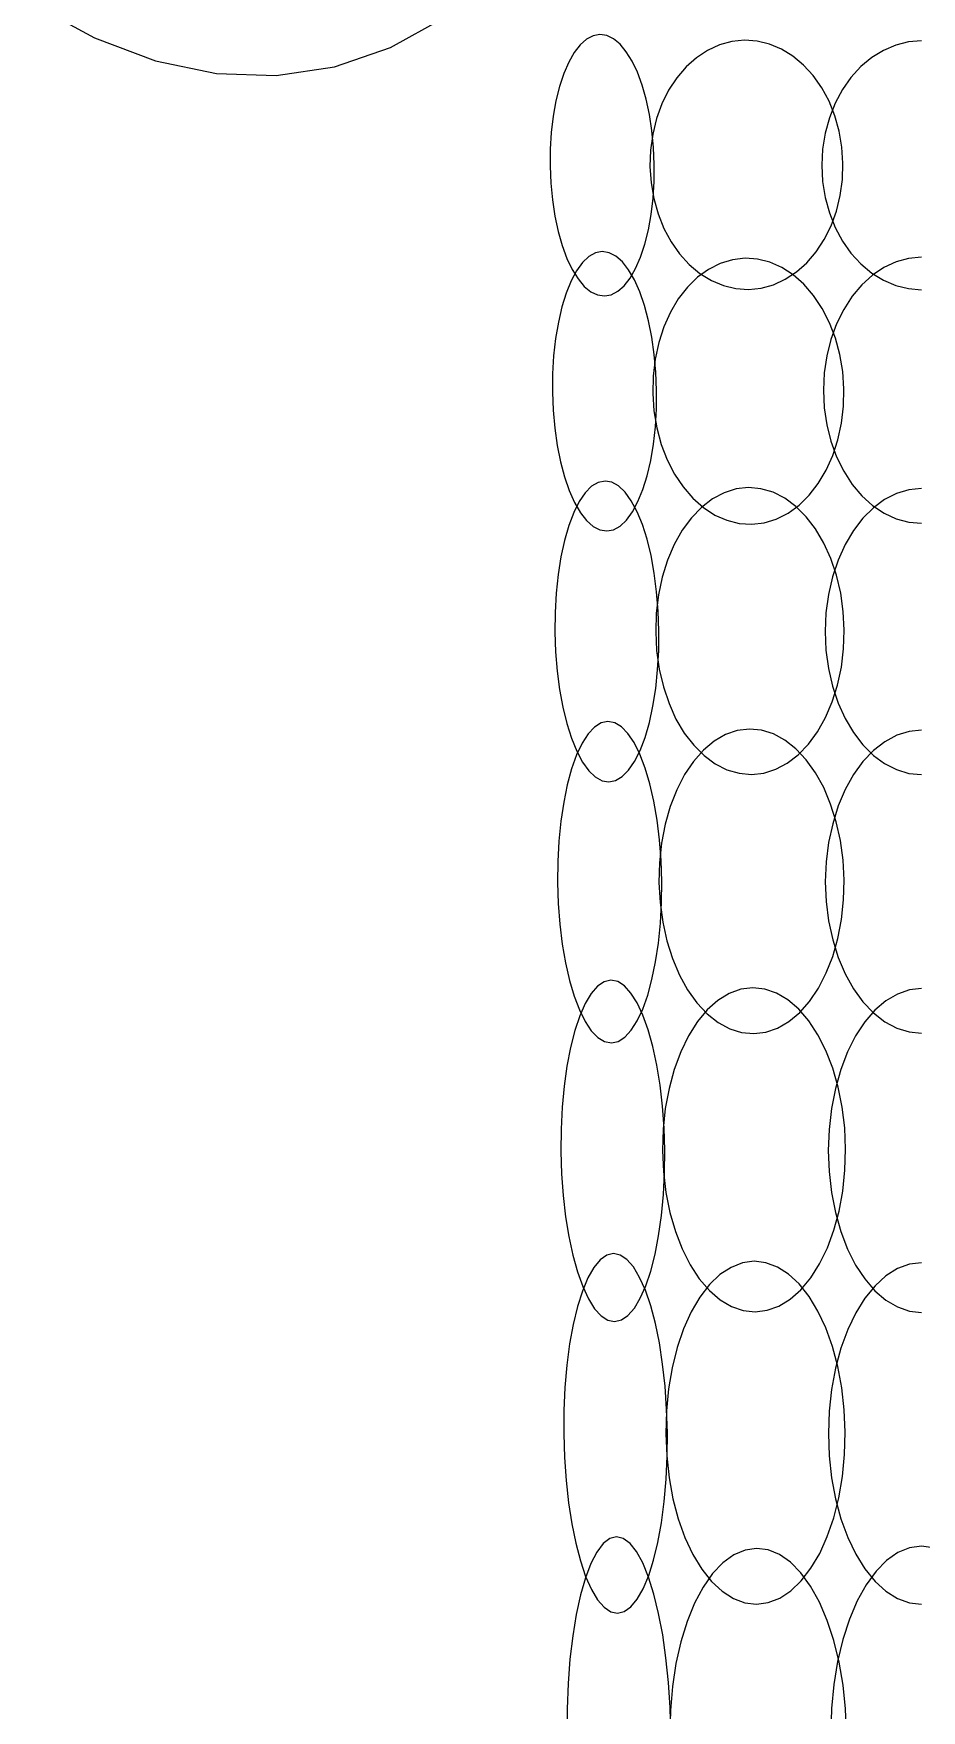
# Model space of a CAD drawing. Extents: x -1 to 217, y -22 to 302.
# Drawn here: x 56.83 to 73.95, y 126.17 to 158.52 of the extents above; entities that cross this region are included whole.
import ezdxf

# ---------------------------------------------------------------- set-up
doc = ezdxf.new("R2010")
doc.units = 0

msp = doc.modelspace()

# ---------------------------------------------------------------- linework, layer by layer
at = {"layer": 'ELLIPSES'}
for p, q in [((56.829, 159.075), (58.003, 158.434)), ((63.712, 158.248), (64.737, 158.819)), ((58.003, 158.434), (59.182, 157.99)), ((62.632, 157.878), (63.712, 158.248)), ((67.372, 158.3), (67.256, 158.152)), ((67.494, 158.408), (67.372, 158.3)), ((67.622, 158.475), (67.494, 158.408)), ((67.753, 158.499), (67.622, 158.475)), ((67.885, 158.479), (67.753, 158.499)), ((68.015, 158.417), (67.885, 158.479)), ((68.141, 158.313), (68.015, 158.417)), ((68.262, 158.169), (68.141, 158.313)), ((70.059, 158.299), (69.83, 158.195)), ((70.297, 158.365), (70.059, 158.299)), ((70.539, 158.389), (70.297, 158.365)), ((70.783, 158.373), (70.539, 158.389)), ((71.022, 158.315), (70.783, 158.373)), ((71.255, 158.218), (71.022, 158.315)), ((71.475, 158.083), (71.255, 158.218)), ((73.458, 158.295), (73.22, 158.194)), ((73.705, 158.357), (73.458, 158.295)), ((73.956, 158.377), (73.705, 158.357)), ((59.182, 157.99), (60.355, 157.747)), ((67.15, 157.967), (67.055, 157.748)), ((67.256, 158.152), (67.15, 157.967)), ((68.374, 157.988), (68.262, 158.169)), ((68.477, 157.772), (68.374, 157.988)), ((69.614, 158.052), (69.414, 157.874)), ((69.83, 158.195), (69.614, 158.052)), ((71.681, 157.911), (71.475, 158.083)), ((71.867, 157.707), (71.681, 157.911)), ((72.994, 158.056), (72.785, 157.881)), ((73.22, 158.194), (72.994, 158.056)), ((60.355, 157.747), (61.509, 157.71)), ((61.509, 157.71), (62.632, 157.878)), ((67.055, 157.748), (66.972, 157.499)), ((68.568, 157.526), (68.477, 157.772)), ((69.234, 157.664), (69.078, 157.425)), ((69.414, 157.874), (69.234, 157.664)), ((72.032, 157.473), (71.867, 157.707)), ((72.595, 157.674), (72.429, 157.438)), ((72.785, 157.881), (72.595, 157.674)), ((66.972, 157.499), (66.904, 157.223)), ((68.645, 157.253), (68.568, 157.526)), ((68.709, 156.958), (68.645, 157.253)), ((69.078, 157.425), (68.947, 157.161)), ((72.171, 157.214), (72.032, 157.473)), ((72.429, 157.438), (72.289, 157.177)), ((66.851, 156.926), (66.814, 156.613)), ((66.904, 157.223), (66.851, 156.926)), ((68.756, 156.646), (68.709, 156.958)), ((68.947, 157.161), (68.843, 156.878)), ((72.284, 156.934), (72.171, 157.214)), ((72.289, 157.177), (72.178, 156.896)), ((72.367, 156.638), (72.284, 156.934)), ((66.814, 156.613), (66.794, 156.29)), ((68.787, 156.323), (68.756, 156.646)), ((68.843, 156.878), (68.77, 156.579)), ((72.097, 156.598), (72.048, 156.29)), ((72.178, 156.896), (72.097, 156.598)), ((72.419, 156.33), (72.367, 156.638)), ((66.794, 156.29), (66.79, 155.96)), ((68.728, 156.27), (68.717, 155.956)), ((68.77, 156.579), (68.728, 156.27)), ((68.801, 155.994), (68.787, 156.323)), ((72.048, 156.29), (72.032, 155.977)), ((72.44, 156.017), (72.419, 156.33)), ((66.79, 155.96), (66.805, 155.631)), ((68.717, 155.956), (68.738, 155.642)), ((68.798, 155.665), (68.801, 155.994)), ((72.032, 155.977), (72.048, 155.664)), ((72.43, 155.703), (72.44, 156.017)), ((66.805, 155.631), (66.836, 155.308)), ((68.738, 155.642), (68.79, 155.335)), ((68.778, 155.341), (68.798, 155.665)), ((72.048, 155.664), (72.097, 155.356)), ((72.387, 155.394), (72.43, 155.703)), ((66.836, 155.308), (66.883, 154.997)), ((68.741, 155.028), (68.778, 155.341)), ((68.79, 155.335), (68.874, 155.039)), ((72.097, 155.356), (72.178, 155.059)), ((72.314, 155.095), (72.387, 155.394)), ((66.883, 154.997), (66.947, 154.702)), ((68.688, 154.731), (68.741, 155.028)), ((68.874, 155.039), (68.986, 154.758)), ((72.178, 155.059), (72.289, 154.777)), ((72.211, 154.811), (72.314, 155.095)), ((66.947, 154.702), (67.024, 154.429)), ((68.62, 154.456), (68.688, 154.731)), ((68.986, 154.758), (69.125, 154.499)), ((72.08, 154.548), (72.211, 154.811)), ((72.289, 154.777), (72.429, 154.516)), ((67.024, 154.429), (67.115, 154.182)), ((68.537, 154.206), (68.62, 154.456)), ((69.125, 154.499), (69.29, 154.266)), ((71.923, 154.309), (72.08, 154.548)), ((72.429, 154.516), (72.595, 154.28)), ((67.115, 154.182), (67.218, 153.967)), ((67.418, 154.101), (67.303, 153.944)), ((67.541, 154.217), (67.418, 154.101)), ((67.669, 154.287), (67.541, 154.217)), ((67.799, 154.312), (67.669, 154.287)), ((67.931, 154.291), (67.799, 154.312)), ((68.061, 154.225), (67.931, 154.291)), ((68.187, 154.113), (68.061, 154.225)), ((68.307, 153.959), (68.187, 154.113)), ((68.442, 153.987), (68.537, 154.206)), ((69.29, 154.266), (69.476, 154.061)), ((69.476, 154.061), (69.682, 153.89)), ((70.075, 154.084), (69.85, 153.97)), ((70.31, 154.155), (70.075, 154.084)), ((70.551, 154.183), (70.31, 154.155)), ((70.792, 154.168), (70.551, 154.183)), ((71.03, 154.108), (70.792, 154.168)), ((71.261, 154.006), (71.03, 154.108)), ((71.482, 153.863), (71.261, 154.006)), ((71.544, 153.92), (71.743, 154.098)), ((71.743, 154.098), (71.923, 154.309)), ((72.595, 154.28), (72.785, 154.073)), ((72.785, 154.073), (72.994, 153.899)), ((73.231, 154.007), (73.009, 153.859)), ((73.465, 154.115), (73.231, 154.007)), ((73.707, 154.181), (73.465, 154.115)), ((73.954, 154.203), (73.707, 154.181)), ((67.197, 153.746), (67.102, 153.512)), ((67.303, 153.944), (67.197, 153.746)), ((67.218, 153.967), (67.33, 153.785)), ((67.33, 153.785), (67.451, 153.641)), ((68.22, 153.654), (68.336, 153.802)), ((68.419, 153.765), (68.307, 153.959)), ((68.336, 153.802), (68.442, 153.987)), ((68.522, 153.534), (68.419, 153.765)), ((69.637, 153.817), (69.441, 153.625)), ((69.85, 153.97), (69.637, 153.817)), ((69.682, 153.89), (69.902, 153.755)), ((69.902, 153.755), (70.135, 153.657)), ((71.098, 153.673), (71.327, 153.778)), ((71.327, 153.778), (71.544, 153.92)), ((71.687, 153.682), (71.482, 153.863)), ((71.874, 153.465), (71.687, 153.682)), ((73.009, 153.859), (72.803, 153.672)), ((72.994, 153.899), (73.22, 153.76)), ((73.22, 153.76), (73.458, 153.659)), ((67.102, 153.512), (67.019, 153.246)), ((67.451, 153.641), (67.577, 153.537)), ((67.577, 153.537), (67.707, 153.475)), ((67.707, 153.475), (67.839, 153.456)), ((67.839, 153.456), (67.97, 153.48)), ((67.97, 153.48), (68.097, 153.546)), ((68.097, 153.546), (68.22, 153.654)), ((68.612, 153.27), (68.522, 153.534)), ((69.265, 153.399), (69.113, 153.143)), ((69.441, 153.625), (69.265, 153.399)), ((70.135, 153.657), (70.375, 153.6)), ((70.375, 153.6), (70.618, 153.583)), ((70.618, 153.583), (70.861, 153.608)), ((70.861, 153.608), (71.098, 153.673)), ((72.039, 153.217), (71.874, 153.465)), ((72.617, 153.451), (72.454, 153.198)), ((72.803, 153.672), (72.617, 153.451)), ((73.458, 153.659), (73.705, 153.598)), ((73.705, 153.598), (73.956, 153.577)), ((67.019, 153.246), (66.951, 152.951)), ((68.69, 152.978), (68.612, 153.27)), ((69.113, 153.143), (68.986, 152.861)), ((72.18, 152.941), (72.039, 153.217)), ((72.454, 153.198), (72.317, 152.919)), ((66.951, 152.951), (66.897, 152.634)), ((68.753, 152.663), (68.69, 152.978)), ((68.986, 152.861), (68.886, 152.557)), ((72.295, 152.643), (72.18, 152.941)), ((72.317, 152.919), (72.208, 152.618)), ((66.897, 152.634), (66.86, 152.3)), ((68.8, 152.33), (68.753, 152.663)), ((68.886, 152.557), (68.817, 152.237)), ((72.208, 152.618), (72.128, 152.3)), ((72.38, 152.327), (72.295, 152.643)), ((66.86, 152.3), (66.84, 151.953)), ((68.817, 152.237), (68.778, 151.907)), ((68.831, 151.984), (68.8, 152.33)), ((72.128, 152.3), (72.08, 151.971)), ((72.435, 151.999), (72.38, 152.327)), ((66.84, 151.953), (66.837, 151.601)), ((68.778, 151.907), (68.771, 151.572)), ((68.845, 151.633), (68.831, 151.984)), ((72.08, 151.971), (72.064, 151.636)), ((72.46, 151.664), (72.435, 151.999)), ((66.837, 151.601), (66.851, 151.25)), ((68.771, 151.572), (68.795, 151.237)), ((68.842, 151.281), (68.845, 151.633)), ((72.064, 151.636), (72.08, 151.301)), ((72.452, 151.329), (72.46, 151.664)), ((66.851, 151.25), (66.882, 150.904)), ((68.795, 151.237), (68.85, 150.909)), ((68.822, 150.934), (68.842, 151.281)), ((72.08, 151.301), (72.129, 150.972)), ((72.413, 150.999), (72.452, 151.329)), ((66.882, 150.904), (66.929, 150.571)), ((68.785, 150.6), (68.822, 150.934)), ((68.85, 150.909), (68.936, 150.593)), ((72.129, 150.972), (72.208, 150.654)), ((72.344, 150.679), (72.413, 150.999)), ((66.929, 150.571), (66.992, 150.256)), ((68.732, 150.283), (68.785, 150.6)), ((68.936, 150.593), (69.05, 150.295)), ((72.208, 150.654), (72.318, 150.353)), ((72.245, 150.375), (72.344, 150.679)), ((66.992, 150.256), (67.07, 149.964)), ((68.663, 149.988), (68.732, 150.283)), ((69.05, 150.295), (69.191, 150.019)), ((72.118, 150.093), (72.245, 150.375)), ((72.318, 150.353), (72.455, 150.074)), ((67.07, 149.964), (67.161, 149.7)), ((67.721, 149.86), (67.593, 149.784)), ((67.852, 149.886), (67.721, 149.86)), ((67.983, 149.863), (67.852, 149.886)), ((68.112, 149.791), (67.983, 149.863)), ((68.581, 149.722), (68.663, 149.988)), ((69.191, 150.019), (69.356, 149.771)), ((71.789, 149.611), (71.965, 149.837)), ((71.965, 149.837), (72.118, 150.093)), ((72.455, 150.074), (72.618, 149.821)), ((72.618, 149.821), (72.804, 149.6)), ((67.161, 149.7), (67.263, 149.469)), ((67.355, 149.491), (67.249, 149.279)), ((67.471, 149.66), (67.355, 149.491)), ((67.593, 149.784), (67.471, 149.66)), ((68.238, 149.67), (68.112, 149.791)), ((68.358, 149.504), (68.238, 149.67)), ((68.47, 149.294), (68.358, 149.504)), ((68.379, 149.29), (68.486, 149.488)), ((68.486, 149.488), (68.581, 149.722)), ((69.356, 149.771), (69.543, 149.554)), ((69.543, 149.554), (69.749, 149.373)), ((69.925, 149.541), (69.713, 149.378)), ((70.149, 149.659), (69.925, 149.541)), ((70.382, 149.732), (70.149, 149.659)), ((70.619, 149.758), (70.382, 149.732)), ((70.857, 149.737), (70.619, 149.758)), ((71.091, 149.668), (70.857, 149.737)), ((71.317, 149.554), (71.091, 149.668)), ((71.532, 149.396), (71.317, 149.554)), ((71.593, 149.419), (71.789, 149.611)), ((72.804, 149.6), (73.01, 149.414)), ((73.244, 149.53), (73.026, 149.37)), ((73.475, 149.646), (73.244, 149.53)), ((73.713, 149.716), (73.475, 149.646)), ((73.956, 149.74), (73.713, 149.716)), ((67.249, 149.279), (67.154, 149.027)), ((67.263, 149.469), (67.375, 149.275)), ((67.375, 149.275), (67.495, 149.121)), ((68.264, 149.133), (68.379, 149.29)), ((68.571, 149.045), (68.47, 149.294)), ((69.517, 149.176), (69.341, 148.935)), ((69.713, 149.378), (69.517, 149.176)), ((69.749, 149.373), (69.969, 149.23)), ((69.969, 149.23), (70.2, 149.128)), ((70.92, 149.08), (71.155, 149.152)), ((71.155, 149.152), (71.381, 149.265)), ((71.381, 149.265), (71.593, 149.419)), ((71.732, 149.197), (71.532, 149.396)), ((71.913, 148.961), (71.732, 149.197)), ((72.824, 149.17), (72.641, 148.932)), ((73.026, 149.37), (72.824, 149.17)), ((73.01, 149.414), (73.232, 149.265)), ((73.232, 149.265), (73.466, 149.158)), ((73.466, 149.158), (73.709, 149.092)), ((67.154, 149.027), (67.071, 148.741)), ((67.495, 149.121), (67.622, 149.009)), ((67.622, 149.009), (67.752, 148.943)), ((67.752, 148.943), (67.883, 148.922)), ((67.883, 148.922), (68.014, 148.947)), ((68.014, 148.947), (68.141, 149.017)), ((68.141, 149.017), (68.264, 149.133)), ((68.661, 148.761), (68.571, 149.045)), ((69.341, 148.935), (69.187, 148.662)), ((70.2, 149.128), (70.438, 149.068)), ((70.438, 149.068), (70.68, 149.052)), ((70.68, 149.052), (70.92, 149.08)), ((72.073, 148.69), (71.913, 148.961)), ((72.641, 148.932), (72.48, 148.661)), ((73.709, 149.092), (73.956, 149.07)), ((67.071, 148.741), (67.002, 148.424)), ((68.738, 148.446), (68.661, 148.761)), ((69.187, 148.662), (69.058, 148.36)), ((72.208, 148.391), (72.073, 148.69)), ((72.48, 148.661), (72.345, 148.361)), ((67.002, 148.424), (66.948, 148.083)), ((68.801, 148.106), (68.738, 148.446)), ((69.058, 148.36), (68.956, 148.034)), ((72.316, 148.067), (72.208, 148.391)), ((72.345, 148.361), (72.237, 148.037)), ((66.948, 148.083), (66.911, 147.723)), ((68.847, 147.747), (68.801, 148.106)), ((68.956, 148.034), (68.882, 147.691)), ((72.237, 148.037), (72.159, 147.695)), ((72.396, 147.725), (72.316, 148.067)), ((66.911, 147.723), (66.89, 147.35)), ((68.882, 147.691), (68.84, 147.335)), ((68.878, 147.375), (68.847, 147.747)), ((72.159, 147.695), (72.111, 147.341)), ((72.446, 147.371), (72.396, 147.725)), ((66.89, 147.35), (66.886, 146.971)), ((68.84, 147.335), (68.828, 146.974)), ((68.891, 146.996), (68.878, 147.375)), ((72.111, 147.341), (72.095, 146.981)), ((72.465, 147.01), (72.446, 147.371)), ((66.886, 146.971), (66.899, 146.592)), ((68.828, 146.974), (68.847, 146.613)), ((68.887, 146.617), (68.891, 146.996)), ((72.095, 146.981), (72.111, 146.621)), ((72.453, 146.649), (72.465, 147.01)), ((66.899, 146.592), (66.93, 146.22)), ((68.847, 146.613), (68.897, 146.259)), ((68.866, 146.244), (68.887, 146.617)), ((72.111, 146.621), (72.159, 146.267)), ((72.41, 146.294), (72.453, 146.649)), ((68.829, 145.884), (68.866, 146.244)), ((68.897, 146.259), (68.976, 145.917)), ((72.159, 146.267), (72.237, 145.926)), ((72.337, 145.95), (72.41, 146.294)), ((66.93, 146.22), (66.976, 145.861)), ((68.976, 145.917), (69.085, 145.594)), ((72.235, 145.625), (72.337, 145.95)), ((72.237, 145.926), (72.345, 145.602)), ((66.976, 145.861), (67.039, 145.521)), ((68.775, 145.543), (68.829, 145.884)), ((69.085, 145.594), (69.22, 145.294)), ((72.106, 145.323), (72.235, 145.625)), ((72.345, 145.602), (72.48, 145.302)), ((67.039, 145.521), (67.115, 145.206)), ((68.706, 145.227), (68.775, 145.543)), ((69.22, 145.294), (69.38, 145.024)), ((71.952, 145.049), (72.106, 145.323)), ((72.48, 145.302), (72.641, 145.031)), ((67.115, 145.206), (67.206, 144.922)), ((67.525, 145.008), (67.41, 144.827)), ((67.648, 145.14), (67.525, 145.008)), ((67.776, 145.22), (67.648, 145.14)), ((67.907, 145.248), (67.776, 145.22)), ((68.038, 145.223), (67.907, 145.248)), ((68.168, 145.145), (68.038, 145.223)), ((68.294, 145.016), (68.168, 145.145)), ((68.413, 144.838), (68.294, 145.016)), ((68.623, 144.94), (68.706, 145.227)), ((69.38, 145.024), (69.561, 144.787)), ((70.174, 144.993), (69.955, 144.867)), ((70.402, 145.071), (70.174, 144.993)), ((70.635, 145.1), (70.402, 145.071)), ((70.868, 145.078), (70.635, 145.1)), ((71.098, 145.006), (70.868, 145.078)), ((71.321, 144.886), (71.098, 145.006)), ((71.775, 144.809), (71.952, 145.049)), ((72.641, 145.031), (72.824, 144.793)), ((73.476, 144.98), (73.246, 144.857)), ((73.714, 145.055), (73.476, 144.98)), ((73.956, 145.08), (73.714, 145.055)), ((67.206, 144.922), (67.307, 144.673)), ((67.41, 144.827), (67.303, 144.601)), ((67.307, 144.673), (67.419, 144.463)), ((68.525, 144.614), (68.413, 144.838)), ((68.421, 144.476), (68.528, 144.688)), ((68.528, 144.688), (68.623, 144.94)), ((69.748, 144.694), (69.557, 144.477)), ((69.561, 144.787), (69.761, 144.588)), ((69.955, 144.867), (69.748, 144.694)), ((71.533, 144.719), (71.321, 144.886)), ((71.73, 144.508), (71.533, 144.719)), ((71.579, 144.606), (71.775, 144.809)), ((72.824, 144.793), (73.026, 144.592)), ((73.028, 144.688), (72.826, 144.475)), ((73.246, 144.857), (73.028, 144.688)), ((67.207, 144.332), (67.124, 144.026)), ((67.303, 144.601), (67.207, 144.332)), ((67.419, 144.463), (67.539, 144.297)), ((68.183, 144.183), (68.306, 144.307)), ((68.306, 144.307), (68.421, 144.476)), ((68.627, 144.348), (68.525, 144.614)), ((68.716, 144.044), (68.627, 144.348)), ((69.557, 144.477), (69.385, 144.221)), ((69.761, 144.588), (69.975, 144.43)), ((69.975, 144.43), (70.202, 144.316)), ((70.202, 144.316), (70.436, 144.248)), ((70.911, 144.252), (71.143, 144.325)), ((71.143, 144.325), (71.367, 144.444)), ((71.367, 144.444), (71.579, 144.606)), ((71.91, 144.258), (71.73, 144.508)), ((72.826, 144.475), (72.644, 144.223)), ((73.026, 144.592), (73.244, 144.433)), ((73.244, 144.433), (73.475, 144.317)), ((73.475, 144.317), (73.713, 144.246)), ((67.124, 144.026), (67.054, 143.689)), ((67.539, 144.297), (67.664, 144.176)), ((67.664, 144.176), (67.794, 144.104)), ((67.794, 144.104), (67.925, 144.081)), ((67.925, 144.081), (68.056, 144.107)), ((68.056, 144.107), (68.183, 144.183)), ((68.793, 143.707), (68.716, 144.044)), ((69.385, 144.221), (69.235, 143.93)), ((70.436, 144.248), (70.674, 144.226)), ((70.674, 144.226), (70.911, 144.252)), ((72.068, 143.971), (71.91, 144.258)), ((72.644, 144.223), (72.484, 143.936)), ((73.713, 144.246), (73.956, 144.223)), ((67.054, 143.689), (67, 143.324)), ((68.855, 143.344), (68.793, 143.707)), ((69.235, 143.93), (69.11, 143.609)), ((72.202, 143.653), (72.068, 143.971)), ((72.31, 143.31), (72.202, 143.653)), ((72.484, 143.936), (72.349, 143.617)), ((68.901, 142.961), (68.855, 143.344)), ((69.11, 143.609), (69.012, 143.263)), ((72.349, 143.617), (72.242, 143.274)), ((67, 143.324), (66.962, 142.94)), ((69.012, 143.263), (68.942, 142.898)), ((72.242, 143.274), (72.164, 142.912)), ((72.391, 142.947), (72.31, 143.31)), ((66.962, 142.94), (66.941, 142.542)), ((68.931, 142.563), (68.901, 142.961)), ((68.942, 142.898), (68.902, 142.52)), ((72.164, 142.912), (72.116, 142.537)), ((72.442, 142.571), (72.391, 142.947)), ((66.941, 142.542), (66.937, 142.137)), ((68.902, 142.52), (68.892, 142.137)), ((68.944, 142.159), (68.931, 142.563)), ((72.116, 142.537), (72.1, 142.155)), ((72.462, 142.188), (72.442, 142.571)), ((66.937, 142.137), (66.95, 141.732)), ((68.892, 142.137), (68.913, 141.753)), ((68.94, 141.754), (68.944, 142.159)), ((72.1, 142.155), (72.116, 141.774)), ((72.453, 141.804), (72.462, 142.188)), ((66.95, 141.732), (66.98, 141.335)), ((68.913, 141.753), (68.964, 141.377)), ((68.919, 141.356), (68.94, 141.754)), ((72.116, 141.774), (72.164, 141.398)), ((72.412, 141.427), (72.453, 141.804)), ((72.164, 141.398), (72.242, 141.036)), ((72.343, 141.062), (72.412, 141.427)), ((66.98, 141.335), (67.026, 140.951)), ((68.881, 140.971), (68.919, 141.356)), ((68.964, 141.377), (69.044, 141.014)), ((67.026, 140.951), (67.088, 140.588)), ((68.827, 140.607), (68.881, 140.971)), ((69.044, 141.014), (69.152, 140.671)), ((72.242, 141.036), (72.349, 140.693)), ((72.244, 140.715), (72.343, 141.062)), ((67.088, 140.588), (67.165, 140.252)), ((68.757, 140.269), (68.827, 140.607)), ((69.152, 140.671), (69.286, 140.353)), ((72.119, 140.394), (72.244, 140.715)), ((72.349, 140.693), (72.484, 140.375)), ((67.165, 140.252), (67.255, 139.948)), ((67.708, 140.138), (67.586, 139.999)), ((67.836, 140.224), (67.708, 140.138)), ((67.966, 140.253), (67.836, 140.224)), ((68.097, 140.227), (67.966, 140.253)), ((68.226, 140.144), (68.097, 140.227)), ((68.352, 140.007), (68.226, 140.144)), ((68.674, 139.963), (68.757, 140.269)), ((69.286, 140.353), (69.444, 140.067)), ((70.703, 140.108), (70.472, 140.08)), ((70.933, 140.083), (70.703, 140.108)), ((71.797, 139.847), (71.969, 140.103)), ((71.969, 140.103), (72.119, 140.394)), ((72.484, 140.375), (72.644, 140.088)), ((73.956, 140.095), (73.721, 140.068)), ((67.255, 139.948), (67.356, 139.682)), ((67.471, 139.807), (67.364, 139.567)), ((67.586, 139.999), (67.471, 139.807)), ((68.471, 139.818), (68.352, 140.007)), ((68.582, 139.58), (68.471, 139.818)), ((68.578, 139.695), (68.674, 139.963)), ((69.444, 140.067), (69.624, 139.816)), ((69.624, 139.816), (69.821, 139.605)), ((70.029, 139.865), (69.823, 139.683)), ((70.246, 139.998), (70.029, 139.865)), ((70.472, 140.08), (70.246, 139.998)), ((71.16, 140.005), (70.933, 140.083)), ((71.38, 139.875), (71.16, 140.005)), ((71.588, 139.696), (71.38, 139.875)), ((71.606, 139.631), (71.797, 139.847)), ((72.644, 140.088), (72.826, 139.835)), ((72.826, 139.835), (73.028, 139.623)), ((73.268, 139.857), (73.056, 139.676)), ((73.491, 139.988), (73.268, 139.857)), ((73.721, 140.068), (73.491, 139.988)), ((67.364, 139.567), (67.269, 139.282)), ((67.356, 139.682), (67.468, 139.457)), ((67.468, 139.457), (67.587, 139.279)), ((68.356, 139.288), (68.472, 139.468)), ((68.472, 139.468), (68.578, 139.695)), ((68.684, 139.297), (68.582, 139.58)), ((69.633, 139.455), (69.461, 139.184)), ((69.823, 139.683), (69.633, 139.455)), ((69.821, 139.605), (70.033, 139.438)), ((71.18, 139.331), (71.399, 139.458)), ((71.399, 139.458), (71.606, 139.631)), ((71.782, 139.47), (71.588, 139.696)), ((71.958, 139.202), (71.782, 139.47)), ((72.861, 139.449), (72.684, 139.179)), ((73.056, 139.676), (72.861, 139.449)), ((73.028, 139.623), (73.246, 139.454)), ((73.246, 139.454), (73.476, 139.331)), ((67.269, 139.282), (67.186, 138.957)), ((67.587, 139.279), (67.713, 139.15)), ((67.713, 139.15), (67.843, 139.073)), ((68.105, 139.075), (68.233, 139.156)), ((68.233, 139.156), (68.356, 139.288)), ((68.774, 138.974), (68.684, 139.297)), ((69.461, 139.184), (69.311, 138.875)), ((70.033, 139.438), (70.256, 139.318)), ((70.256, 139.318), (70.486, 139.246)), ((70.486, 139.246), (70.719, 139.224)), ((70.719, 139.224), (70.952, 139.253)), ((70.952, 139.253), (71.18, 139.331)), ((72.112, 138.896), (71.958, 139.202)), ((72.684, 139.179), (72.529, 138.872)), ((73.476, 139.331), (73.714, 139.256)), ((73.714, 139.256), (73.956, 139.231)), ((67.186, 138.957), (67.117, 138.598)), ((67.843, 139.073), (67.974, 139.048)), ((67.974, 139.048), (68.105, 139.075)), ((68.85, 138.617), (68.774, 138.974)), ((69.311, 138.875), (69.185, 138.534)), ((72.243, 138.557), (72.112, 138.896)), ((72.529, 138.872), (72.398, 138.532)), ((67.117, 138.598), (67.064, 138.212)), ((68.912, 138.231), (68.85, 138.617)), ((69.185, 138.534), (69.086, 138.167)), ((72.348, 138.191), (72.243, 138.557)), ((72.398, 138.532), (72.294, 138.166)), ((67.064, 138.212), (67.026, 137.803)), ((68.959, 137.824), (68.912, 138.231)), ((69.086, 138.167), (69.014, 137.779)), ((72.294, 138.166), (72.218, 137.778)), ((72.425, 137.804), (72.348, 138.191)), ((67.026, 137.803), (67.005, 137.381)), ((68.989, 137.402), (68.959, 137.824)), ((69.014, 137.779), (68.972, 137.378)), ((72.218, 137.778), (72.172, 137.377)), ((72.473, 137.404), (72.425, 137.804)), ((67.005, 137.381), (67.001, 136.951)), ((68.972, 137.378), (68.96, 136.97)), ((69.002, 136.973), (68.989, 137.402)), ((72.172, 137.377), (72.157, 136.97)), ((72.491, 136.996), (72.473, 137.404)), ((67.001, 136.951), (67.014, 136.522)), ((68.96, 136.97), (68.978, 136.562)), ((68.998, 136.543), (69.002, 136.973)), ((72.157, 136.97), (72.172, 136.562)), ((72.479, 136.588), (72.491, 136.996)), ((68.977, 136.12), (68.998, 136.543)), ((68.978, 136.562), (69.026, 136.161)), ((72.172, 136.562), (72.218, 136.161)), ((72.437, 136.186), (72.479, 136.588)), ((67.014, 136.522), (67.044, 136.1)), ((67.044, 136.1), (67.091, 135.692)), ((68.939, 135.712), (68.977, 136.12)), ((69.026, 136.161), (69.103, 135.775)), ((72.218, 136.161), (72.294, 135.773)), ((72.365, 135.799), (72.437, 136.186)), ((67.091, 135.692), (67.153, 135.307)), ((68.885, 135.325), (68.939, 135.712)), ((69.103, 135.775), (69.208, 135.409)), ((72.266, 135.431), (72.365, 135.799)), ((72.294, 135.773), (72.398, 135.407)), ((67.153, 135.307), (67.229, 134.95)), ((68.816, 134.967), (68.885, 135.325)), ((69.208, 135.409), (69.339, 135.07)), ((72.14, 135.09), (72.266, 135.431)), ((72.398, 135.407), (72.529, 135.067)), ((67.229, 134.95), (67.319, 134.627)), ((67.884, 134.95), (67.757, 134.86)), ((68.014, 134.982), (67.884, 134.95)), ((68.145, 134.953), (68.014, 134.982)), ((68.274, 134.866), (68.145, 134.953)), ((68.734, 134.642), (68.816, 134.967)), ((69.339, 135.07), (69.493, 134.763)), ((71.99, 134.782), (72.14, 135.09)), ((72.529, 135.067), (72.684, 134.76)), ((67.319, 134.627), (67.42, 134.344)), ((67.635, 134.713), (67.52, 134.511)), ((67.757, 134.86), (67.635, 134.713)), ((68.4, 134.722), (68.274, 134.866)), ((68.519, 134.522), (68.4, 134.722)), ((68.638, 134.357), (68.734, 134.642)), ((69.493, 134.763), (69.669, 134.495)), ((70.282, 134.715), (70.068, 134.575)), ((70.503, 134.801), (70.282, 134.715)), ((70.729, 134.831), (70.503, 134.801)), ((70.955, 134.804), (70.729, 134.831)), ((71.177, 134.721), (70.955, 134.804)), ((71.392, 134.584), (71.177, 134.721)), ((71.818, 134.511), (71.99, 134.782)), ((72.684, 134.76), (72.861, 134.49)), ((73.492, 134.69), (73.269, 134.552)), ((73.722, 134.774), (73.492, 134.69)), ((73.956, 134.802), (73.722, 134.774)), ((67.52, 134.511), (67.414, 134.258)), ((67.42, 134.344), (67.532, 134.106)), ((68.631, 134.272), (68.519, 134.522)), ((68.532, 134.117), (68.638, 134.357)), ((68.732, 133.973), (68.631, 134.272)), ((69.669, 134.495), (69.863, 134.269)), ((69.867, 134.382), (69.68, 134.14)), ((69.863, 134.269), (70.071, 134.09)), ((70.068, 134.575), (69.867, 134.382)), ((71.597, 134.394), (71.392, 134.584)), ((71.422, 134.1), (71.628, 134.282)), ((71.786, 134.155), (71.597, 134.394)), ((71.628, 134.282), (71.818, 134.511)), ((72.861, 134.49), (73.056, 134.263)), ((73.058, 134.361), (72.863, 134.122)), ((73.269, 134.552), (73.058, 134.361)), ((67.32, 133.957), (67.237, 133.615)), ((67.414, 134.258), (67.32, 133.957)), ((67.532, 134.106), (67.651, 133.917)), ((68.417, 133.925), (68.532, 134.117)), ((68.822, 133.633), (68.732, 133.973)), ((69.68, 134.14), (69.512, 133.854)), ((70.071, 134.09), (70.291, 133.96)), ((70.291, 133.96), (70.518, 133.882)), ((70.979, 133.886), (71.205, 133.967)), ((71.205, 133.967), (71.422, 134.1)), ((71.958, 133.871), (71.786, 134.155)), ((72.863, 134.122), (72.687, 133.838)), ((73.056, 134.263), (73.268, 134.082)), ((73.268, 134.082), (73.491, 133.951)), ((73.491, 133.951), (73.721, 133.871)), ((67.651, 133.917), (67.776, 133.78)), ((67.776, 133.78), (67.906, 133.697)), ((67.906, 133.697), (68.037, 133.67)), ((68.037, 133.67), (68.167, 133.7)), ((68.167, 133.7), (68.294, 133.785)), ((68.294, 133.785), (68.417, 133.925)), ((68.899, 133.257), (68.822, 133.633)), ((69.512, 133.854), (69.365, 133.528)), ((70.518, 133.882), (70.748, 133.857)), ((70.748, 133.857), (70.979, 133.886)), ((72.11, 133.547), (71.958, 133.871)), ((72.687, 133.838), (72.532, 133.514)), ((73.721, 133.871), (73.956, 133.844)), ((67.237, 133.615), (67.169, 133.237)), ((69.365, 133.528), (69.242, 133.167)), ((72.238, 133.188), (72.11, 133.547)), ((72.532, 133.514), (72.401, 133.155)), ((67.169, 133.237), (67.116, 132.83)), ((68.962, 132.85), (68.899, 133.257)), ((69.242, 133.167), (69.145, 132.779)), ((72.341, 132.801), (72.238, 133.188)), ((72.401, 133.155), (72.297, 132.769)), ((67.116, 132.83), (67.079, 132.399)), ((69.009, 132.421), (68.962, 132.85)), ((69.145, 132.779), (69.075, 132.368)), ((72.297, 132.769), (72.222, 132.361)), ((72.416, 132.391), (72.341, 132.801)), ((67.079, 132.399), (67.058, 131.954)), ((69.039, 131.976), (69.009, 132.421)), ((69.075, 132.368), (69.034, 131.944)), ((72.222, 132.361), (72.176, 131.938)), ((72.463, 131.967), (72.416, 132.391)), ((67.058, 131.954), (67.055, 131.501)), ((69.034, 131.944), (69.022, 131.512)), ((69.053, 131.524), (69.039, 131.976)), ((72.176, 131.938), (72.161, 131.508)), ((72.481, 131.536), (72.463, 131.967)), ((67.055, 131.501), (67.068, 131.048)), ((69.022, 131.512), (69.04, 131.081)), ((69.049, 131.071), (69.053, 131.524)), ((72.161, 131.508), (72.176, 131.079)), ((72.469, 131.104), (72.481, 131.536)), ((67.068, 131.048), (67.099, 130.604)), ((69.029, 130.625), (69.049, 131.071)), ((69.04, 131.081), (69.087, 130.657)), ((72.176, 131.079), (72.222, 130.656)), ((72.428, 130.68), (72.469, 131.104)), ((67.099, 130.604), (67.146, 130.174)), ((68.992, 130.195), (69.029, 130.625)), ((69.087, 130.657), (69.162, 130.247)), ((72.222, 130.656), (72.297, 130.248)), ((72.358, 130.269), (72.428, 130.68)), ((67.146, 130.174), (67.208, 129.768)), ((68.939, 129.788), (68.992, 130.195)), ((69.162, 130.247), (69.265, 129.86)), ((72.261, 129.881), (72.358, 130.269)), ((72.297, 130.248), (72.401, 129.862)), ((67.208, 129.768), (67.285, 129.392)), ((68.87, 129.409), (68.939, 129.788)), ((69.265, 129.86), (69.393, 129.501)), ((72.138, 129.52), (72.261, 129.881)), ((72.401, 129.862), (72.532, 129.503)), ((67.942, 129.482), (67.815, 129.384)), ((68.073, 129.516), (67.942, 129.482)), ((68.204, 129.485), (68.073, 129.516)), ((68.334, 129.39), (68.204, 129.485)), ((69.393, 129.501), (69.545, 129.177)), ((71.991, 129.194), (72.138, 129.52)), ((72.532, 129.503), (72.687, 129.179)), ((67.285, 129.392), (67.375, 129.051)), ((67.693, 129.222), (67.578, 129.001)), ((67.815, 129.384), (67.693, 129.222)), ((68.46, 129.231), (68.334, 129.39)), ((68.58, 129.013), (68.46, 129.231)), ((68.788, 129.067), (68.87, 129.409)), ((69.545, 129.177), (69.717, 128.893)), ((70.334, 129.166), (70.125, 129.014)), ((70.552, 129.26), (70.334, 129.166)), ((70.774, 129.292), (70.552, 129.26)), ((70.997, 129.264), (70.774, 129.292)), ((71.216, 129.174), (70.997, 129.264)), ((71.428, 129.026), (71.216, 129.174)), ((71.822, 128.908), (71.991, 129.194)), ((72.687, 129.179), (72.863, 128.895)), ((73.5, 129.211), (73.283, 129.06)), ((73.725, 129.303), (73.5, 129.211)), ((73.953, 129.334), (73.725, 129.303)), ((74.182, 129.303), (73.953, 129.334)), ((67.375, 129.051), (67.477, 128.753)), ((67.578, 129.001), (67.472, 128.723)), ((68.692, 128.737), (68.58, 129.013)), ((68.693, 128.767), (68.788, 129.067)), ((69.717, 128.893), (69.906, 128.654)), ((69.927, 128.805), (69.744, 128.544)), ((70.125, 129.014), (69.927, 128.805)), ((71.63, 128.82), (71.428, 129.026)), ((71.817, 128.562), (71.63, 128.82)), ((71.636, 128.666), (71.822, 128.908)), ((72.863, 128.895), (73.058, 128.656)), ((73.078, 128.851), (72.887, 128.59)), ((73.283, 129.06), (73.078, 128.851)), ((67.472, 128.723), (67.377, 128.394)), ((67.477, 128.753), (67.588, 128.502)), ((67.588, 128.502), (67.708, 128.303)), ((68.472, 128.312), (68.587, 128.514)), ((68.587, 128.514), (68.693, 128.767)), ((68.794, 128.41), (68.692, 128.737)), ((69.744, 128.544), (69.579, 128.234)), ((69.906, 128.654), (70.111, 128.464)), ((70.111, 128.464), (70.326, 128.327)), ((71.221, 128.333), (71.434, 128.473)), ((71.434, 128.473), (71.636, 128.666)), ((71.987, 128.255), (71.817, 128.562)), ((72.887, 128.59), (72.715, 128.279)), ((73.058, 128.656), (73.269, 128.465)), ((73.269, 128.465), (73.492, 128.327)), ((67.377, 128.394), (67.295, 128.018)), ((67.708, 128.303), (67.833, 128.158)), ((67.833, 128.158), (67.962, 128.071)), ((68.223, 128.074), (68.35, 128.164)), ((68.35, 128.164), (68.472, 128.312)), ((68.885, 128.037), (68.794, 128.41)), ((69.579, 128.234), (69.435, 127.881)), ((70.326, 128.327), (70.548, 128.244)), ((70.548, 128.244), (70.774, 128.217)), ((70.774, 128.217), (71, 128.247)), ((71, 128.247), (71.221, 128.333)), ((72.137, 127.904), (71.987, 128.255)), ((72.715, 128.279), (72.564, 127.926)), ((73.492, 128.327), (73.722, 128.243)), ((73.722, 128.243), (73.956, 128.215)), ((67.295, 128.018), (67.228, 127.604)), ((67.962, 128.071), (68.093, 128.043)), ((68.093, 128.043), (68.223, 128.074)), ((68.963, 127.624), (68.885, 128.037)), ((69.435, 127.881), (69.315, 127.49)), ((72.265, 127.516), (72.137, 127.904)), ((72.564, 127.926), (72.437, 127.534)), ((67.228, 127.604), (67.175, 127.157)), ((69.026, 127.179), (68.963, 127.624)), ((69.315, 127.49), (69.22, 127.07)), ((72.367, 127.098), (72.265, 127.516)), ((72.437, 127.534), (72.336, 127.112)), ((67.175, 127.157), (67.138, 126.685)), ((69.074, 126.708), (69.026, 127.179)), ((69.22, 127.07), (69.152, 126.626)), ((72.336, 127.112), (72.263, 126.666)), ((72.442, 126.655), (72.367, 127.098)), ((67.138, 126.685), (67.119, 126.196)), ((69.105, 126.22), (69.074, 126.708)), ((69.152, 126.626), (69.113, 126.167)), ((72.263, 126.666), (72.218, 126.205)), ((72.49, 126.196), (72.442, 126.655)), ((67.119, 126.196), (67.116, 125.7)), ((69.12, 125.724), (69.105, 126.22)), ((72.218, 126.205), (72.203, 125.735)), ((72.509, 125.73), (72.49, 126.196)), ((69.113, 126.167), (69.102, 125.7))]:
    msp.add_line(p, q, dxfattribs=at)

doc.saveas('drawing.dxf')
